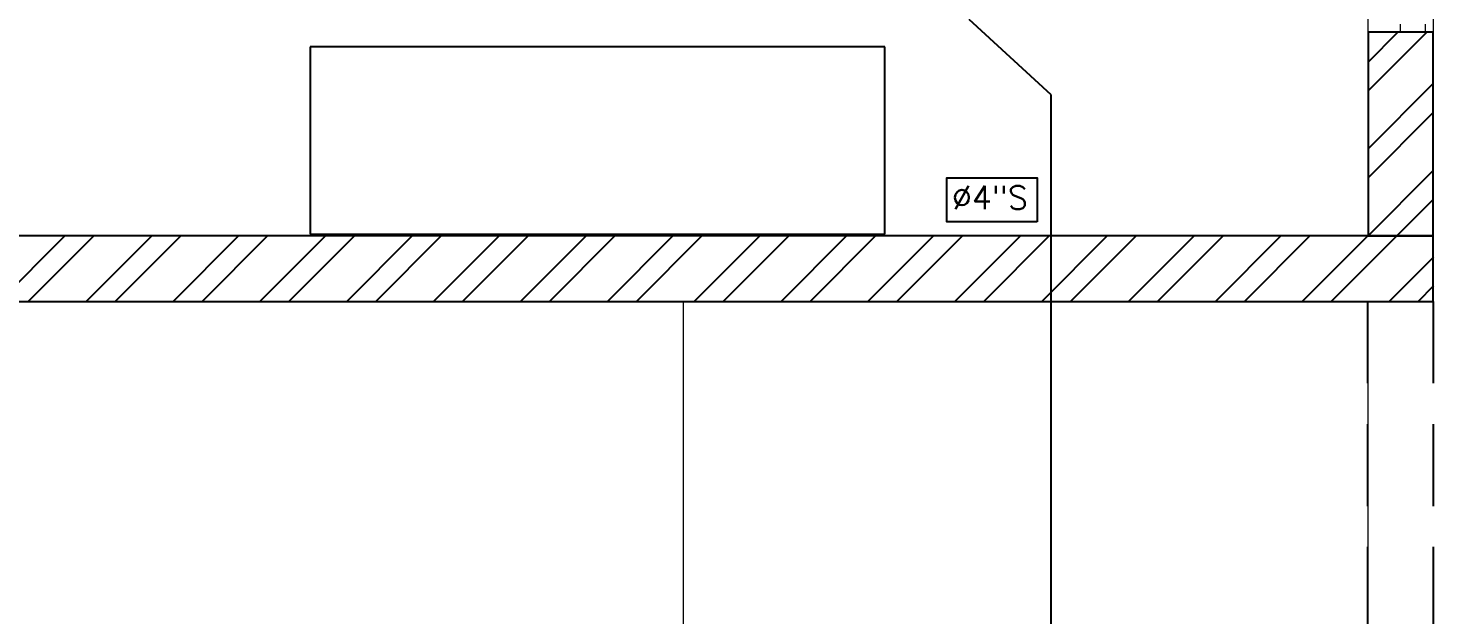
# Model space of a CAD drawing. Header units: millimetres. Extents: x 1591 to 1638, y 1324 to 1492.
# Drawn here: x 1628.947 to 1633.238, y 1413.365 to 1415.157 of the extents above; entities that cross this region are included whole.
import ezdxf

# ---------------------------------------------------------------- set-up
doc = ezdxf.new("R2010")
doc.units = ezdxf.units.MM
doc.linetypes.add('HIDDEN', pattern=[0.375, 0.25, -0.125])
doc.layers.add('Ha-Muros 0.20', color=7, linetype='Continuous', true_color=0x8c8c8c)
for name, color, linetype in [('Li-Proyecciones', 40, 'HIDDEN'), ('Mo-Generales', 9, 'Continuous'), ('Mu-0.20', 5, 'Continuous'), ('Pi-Interior PI-02', 9, 'Continuous'), ('Plump', 7, 'Continuous'), ('TEXTS', 1, 'Continuous')]:
    doc.layers.add(name, color=color, linetype=linetype)
doc.layers.add('muro bajo', color=123, linetype='Continuous', lineweight=9)
doc.layers.add('Ventanas', color=3, linetype='Continuous', lineweight=13)
doc.styles.add('TEXTS', font='romans9.shx')

# ---------------------------------------------------------------- blocks, each defined once
blk = doc.blocks.new('A$Cec5ab6e8')
at = {"layer": 'Ha-Muros 0.20', "color": 9, "linetype": 'Continuous', "true_color": 0xc7c8ca}
for p, q in [((29.6393, 14.7586, 0), (29.7304, 14.8496, 0)), ((29.6393, 14.6702, 0), (29.8187, 14.8496, 0)), ((29.6393, 14.4934, 0), (29.8386, 14.6927, 0)), ((29.6393, 14.405, 0), (29.8386, 14.6043, 0)), ((29.6393, 14.2282, 0), (29.8386, 14.4275, 0)), ((29.727, 14.2276, 0), (29.8386, 14.3391, 0)), ((25.4611, 14.0275, 0), (25.6611, 14.2275, 0)), ((25.5495, 14.0275, 0), (25.7495, 14.2275, 0)), ((25.7263, 14.0275, 0), (25.9263, 14.2275, 0)), ((25.8147, 14.0275, 0), (26.0147, 14.2275, 0)), ((25.9915, 14.0275, 0), (26.1915, 14.2275, 0)), ((26.0798, 14.0275, 0), (26.2799, 14.2275, 0)), ((26.2566, 14.0275, 0), (26.4566, 14.2275, 0)), ((26.345, 14.0275, 0), (26.545, 14.2275, 0)), ((26.5218, 14.0275, 0), (26.7218, 14.2275, 0)), ((26.6102, 14.0275, 0), (26.8102, 14.2275, 0)), ((26.787, 14.0275, 0), (26.987, 14.2275, 0)), ((26.8754, 14.0275, 0), (27.0754, 14.2275, 0)), ((27.0521, 14.0275, 0), (27.2521, 14.2275, 0)), ((27.1405, 14.0275, 0), (27.3405, 14.2276, 0)), ((27.3173, 14.0276, 0), (27.5173, 14.2276, 0)), ((27.4057, 14.0276, 0), (27.6057, 14.2276, 0)), ((27.5825, 14.0276, 0), (27.7825, 14.2276, 0)), ((27.6709, 14.0276, 0), (27.8709, 14.2276, 0)), ((27.8476, 14.0276, 0), (28.0476, 14.2276, 0)), ((27.936, 14.0276, 0), (28.136, 14.2276, 0)), ((28.1128, 14.0276, 0), (28.3128, 14.2276, 0)), ((28.2012, 14.0276, 0), (28.4012, 14.2276, 0)), ((28.378, 14.0276, 0), (28.578, 14.2276, 0)), ((28.4664, 14.0276, 0), (28.6664, 14.2276, 0)), ((28.6431, 14.0276, 0), (28.8432, 14.2276, 0)), ((28.7315, 14.0276, 0), (28.9315, 14.2276, 0)), ((28.9083, 14.0276, 0), (29.1083, 14.2276, 0)), ((28.9967, 14.0276, 0), (29.1967, 14.2276, 0)), ((29.1735, 14.0276, 0), (29.3735, 14.2276, 0)), ((29.2619, 14.0276, 0), (29.4619, 14.2276, 0)), ((29.4387, 14.0276, 0), (29.6387, 14.2276, 0)), ((29.527, 14.0276, 0), (29.727, 14.2276, 0)), ((29.7038, 14.0276, 0), (29.8404, 14.1641, 0)), ((29.7922, 14.0276, 0), (29.8404, 14.0757, 0)), ((29.7038, 14.0276, 0), (29.7038, 14.0276, 0)), ((29.7922, 14.0276, 0), (29.7922, 14.0276, 0))]:
    blk.add_line(p, q, dxfattribs=at)
at = {"layer": 'Li-Proyecciones', "color": 9, "true_color": 0xc7c8ca}
for p, q in [((29.6386, 13.0275), (29.6386, 14.0276)), ((29.6386, 14.0276), (29.8386, 14.0276)), ((29.8386, 14.0276), (29.8386, 13.0275))]:
    blk.add_line(p, q, dxfattribs=at)
at = {"layer": 'Mo-Generales', "color": 9, "true_color": 0xc7c8ca}
for p, q in [((28.1646, 14.8047, 0), (26.41, 14.8047, 0)), ((26.41, 14.8047, 0), (26.41, 14.2325, 0)), ((28.1646, 14.2325, 0), (28.1646, 14.8047, 0)), ((26.41, 14.2325, 0), (28.1646, 14.2325, 0))]:
    blk.add_line(p, q, dxfattribs=at)
at = {"layer": 'Mu-0.20', "color": 9, "true_color": 0xc7c8ca}
for p, q in [((29.8386, 14.8496), (29.6393, 14.8496)), ((29.6393, 14.8496), (29.6393, 14.2276)), ((29.8386, 14.2276), (29.8386, 14.8496)), ((29.8386, 14.2276), (22.9085, 14.2275)), ((29.6393, 14.2276), (29.8386, 14.2276)), ((29.8386, 14.0276), (29.8386, 14.2276)), ((22.9085, 14.0275), (29.8386, 14.0276))]:
    blk.add_line(p, q, dxfattribs=at)
at = {"layer": 'muro bajo', "color": 9, "true_color": 0xc7c8ca}
for p, q in [((29.6386, 15.6496), (29.6386, 14.8496)), ((29.8386, 15.6496), (29.8386, 14.8496))]:
    blk.add_line(p, q, dxfattribs=at)
at = {"layer": 'Pi-Interior PI-02', "color": 9, "lineweight": 0, "true_color": 0xc7c8ca}
for p, q in [((29.6386, 14.0276), (27.5491, 14.0276)), ((27.5491, 14.0276), (27.5491, 11.8556)), ((29.6386, 13.9392), (29.6386, 13.0275))]:
    blk.add_line(p, q, dxfattribs=at)
at = {"layer": 'Ventanas', "color": 9, "true_color": 0xc7c8ca}
for p, q in [((29.7386, 14.8496), (29.7386, 14.8746)), ((29.8136, 14.8496), (29.7386, 14.8496)), ((29.8136, 14.8746), (29.8136, 14.8496))]:
    blk.add_line(p, q, dxfattribs=at)

msp = doc.modelspace()

# ---------------------------------------------------------------- linework, layer by layer
at = {"layer": 'Plump', "color": 1}
for p, q in [((1632.0696, 1414.95308), (1631.81911, 1415.18359)), ((1632.0696, 1407.67838), (1632.0696, 1414.95308))]:
    msp.add_line(p, q, dxfattribs=at)
at = {"layer": 'Plump', "color": 0}
msp.add_lwpolyline([(1632.02712, 1414.5659), (1631.75152, 1414.5659), (1631.75152, 1414.69961), (1632.02712, 1414.69961)], close=True, dxfattribs=at)

# ---------------------------------------------------------------- block references
msp.add_blockref('A$Cec5ab6e8', (1603.39784, 1400.29501))

# ---------------------------------------------------------------- texts
at = {"layer": 'TEXTS', "color": 0, "linetype": 'HIDDEN', "style": 'TEXTS'}
msp.add_text('Ø4"S', height=0.071003, dxfattribs=at).set_placement((1631.76716, 1414.60424, 0.30334))

doc.saveas('drawing.dxf')
